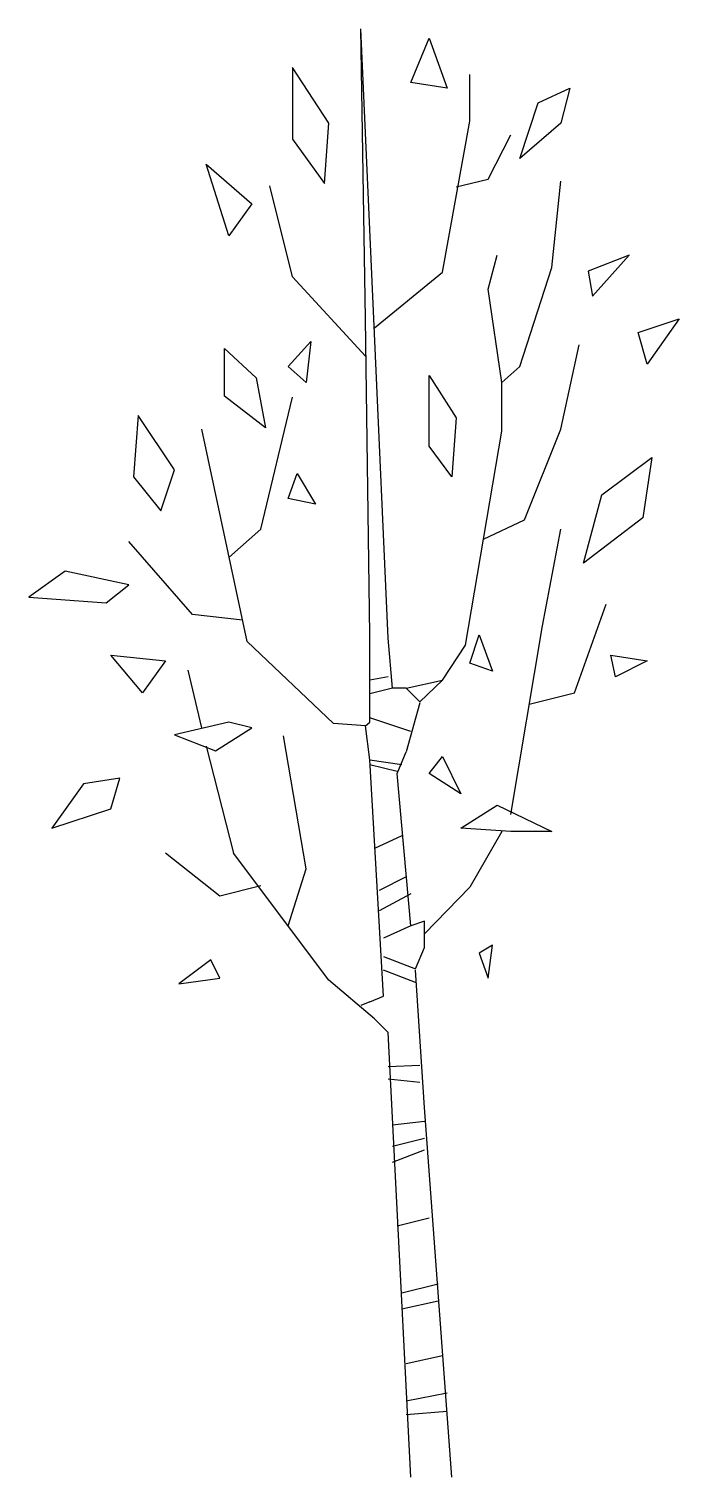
# Model space of a CAD drawing. Header units: millimetres. Extents: x 453.728 to 454.175, y 2589.456 to 2590.452.
import ezdxf

# ---------------------------------------------------------------- set-up
doc = ezdxf.new("R2010")
doc.units = ezdxf.units.MM
doc.header["$LTSCALE"] = 10
doc.layers.add('Vegetais', color=94, linetype='Continuous')

msp = doc.modelspace()

# ---------------------------------------------------------------- linework, layer by layer
at = {"layer": 'Vegetais', "color": 34}
for p, q in [((453.97497, 2590.03283), (453.95622, 2590.45158)), ((453.95934, 2590.25236), (453.95622, 2590.45158)), ((453.96247, 2590.03517), (453.95934, 2590.25236)), ((453.96247, 2589.98908), (453.96247, 2590.03517)), ((453.97809, 2589.99845), (453.97497, 2590.03283)), ((454.01247, 2590.00392), (454.02809, 2590.02814)), ((453.97497, 2590.00627), (453.96247, 2590.00392)), ((453.98747, 2589.99845), (454.01247, 2590.00392)), ((453.99684, 2589.98908), (454.01247, 2590.00392)), ((453.97809, 2589.99845), (453.96247, 2589.99455)), ((453.98747, 2589.99845), (453.97809, 2589.99845)), ((453.98747, 2589.99845), (453.99684, 2589.98908)), ((453.96247, 2589.97502), (453.96247, 2589.98908)), ((453.99684, 2589.9883), (453.98747, 2589.9547)), ((453.95934, 2589.97267), (453.93747, 2589.97423)), ((453.95934, 2589.97267), (453.96247, 2589.97502)), ((453.96247, 2589.94923), (453.95934, 2589.97267)), ((453.99059, 2589.96877), (453.96247, 2589.97814)), ((453.98122, 2589.93986), (453.98747, 2589.9547)), ((453.97184, 2589.78673), (453.96247, 2589.94923)), ((453.96247, 2589.94923), (453.98434, 2589.94611)), ((453.96247, 2589.94611), (453.98122, 2589.94142)), ((454.00309, 2589.93986), (454.01247, 2589.95158)), ((454.01247, 2589.95158), (454.02497, 2589.9258)), ((453.99059, 2589.83517), (453.98122, 2589.93986)), ((454.02497, 2589.9258), (454.00309, 2589.93986)), ((453.93434, 2589.79767), (453.86872, 2589.88517)), ((453.98747, 2589.86877), (453.96872, 2589.85939)), ((453.99059, 2589.85705), (453.96872, 2589.84533)), ((453.99997, 2589.8297), (454.03122, 2589.86173)), ((453.99059, 2589.83517), (453.97184, 2589.82658)), ((453.99997, 2589.8383), (453.99059, 2589.83517)), ((453.99997, 2589.82033), (453.99997, 2589.8383)), ((453.97184, 2589.81408), (453.99372, 2589.80548)), ((453.99372, 2589.80548), (453.99997, 2589.82033)), ((453.99372, 2589.79611), (453.97184, 2589.8047)), ((453.99997, 2589.71017), (453.99372, 2589.8047)), ((453.96559, 2589.77111), (453.93434, 2589.79767)), ((453.96247, 2589.78283), (453.97184, 2589.78673)), ((453.96247, 2589.78283), (453.95622, 2589.78048)), ((453.97497, 2589.76173), (453.96559, 2589.77111)), ((453.99059, 2589.45627), (453.97497, 2589.76173)), ((453.99684, 2589.73908), (453.97497, 2589.7383)), ((453.99684, 2589.72736), (453.97497, 2589.7297)), ((454.01872, 2589.45627), (453.99997, 2589.71017)), ((453.97809, 2589.69845), (453.99997, 2589.7008)), ((453.97809, 2589.68361), (453.99997, 2589.68908)), ((453.97809, 2589.67267), (453.99997, 2589.68127)), ((453.98122, 2589.62892), (454.00309, 2589.63439)), ((453.98434, 2589.58283), (454.00934, 2589.58908)), ((453.98434, 2589.57189), (454.00934, 2589.57736)), ((453.98747, 2589.53439), (454.01247, 2589.53986)), ((453.98747, 2589.50861), (454.01559, 2589.51408)), ((453.98747, 2589.49923), (454.01559, 2589.50158))]:
    msp.add_line(p, q, dxfattribs=at)
at = {"layer": 'Vegetais'}
for p, q in [((453.99059, 2590.41486), (454.00309, 2590.44533)), ((454.00309, 2590.44533), (454.01559, 2590.41095)), ((453.90934, 2590.42502), (453.90934, 2590.3758)), ((453.93434, 2590.38673), (453.90934, 2590.42502)), ((454.03122, 2590.3883), (454.03122, 2590.42033)), ((454.01559, 2590.41095), (453.99059, 2590.41486)), ((454.07809, 2590.4008), (454.09997, 2590.41095)), ((454.09997, 2590.41095), (454.09372, 2590.38673)), ((454.06559, 2590.36252), (454.07809, 2590.4008)), ((453.93122, 2590.34533), (453.93434, 2590.38673)), ((454.01247, 2590.28439), (454.03122, 2590.3883)), ((454.09372, 2590.38673), (454.06559, 2590.36252)), ((453.90934, 2590.3758), (453.93122, 2590.34533)), ((454.04372, 2590.34845), (454.05934, 2590.37892)), ((453.84997, 2590.35861), (453.88122, 2590.33127)), ((453.86559, 2590.30939), (453.84997, 2590.35861)), ((453.90934, 2590.28127), (453.89372, 2590.34377)), ((454.02184, 2590.34298), (454.04372, 2590.34845)), ((454.08747, 2590.28752), (454.09372, 2590.34689)), ((453.88122, 2590.33127), (453.86559, 2590.30939)), ((454.04372, 2590.27267), (454.04997, 2590.29611)), ((454.14059, 2590.29611), (454.11247, 2590.28517)), ((454.11559, 2590.26798), (454.14059, 2590.29611)), ((453.95934, 2590.22658), (453.90934, 2590.28127)), ((453.96559, 2590.24611), (454.01247, 2590.28439)), ((454.06559, 2590.21955), (454.08747, 2590.28752)), ((454.11247, 2590.28517), (454.11559, 2590.26798)), ((454.05309, 2590.20861), (454.04372, 2590.27267)), ((454.14684, 2590.24298), (454.17497, 2590.25236)), ((454.17497, 2590.25236), (454.15309, 2590.22111)), ((454.15309, 2590.22111), (454.14684, 2590.24298)), ((453.86247, 2590.23205), (453.88434, 2590.21173)), ((453.86247, 2590.19923), (453.86247, 2590.23205)), ((453.90622, 2590.21955), (453.92184, 2590.23673)), ((453.92184, 2590.23673), (453.91872, 2590.20861)), ((454.09372, 2590.17658), (454.10622, 2590.23439)), ((453.88434, 2590.21173), (453.89059, 2590.17736)), ((453.91872, 2590.20861), (453.90622, 2590.21955)), ((454.00309, 2590.2133), (454.02184, 2590.18439)), ((454.00309, 2590.16486), (454.00309, 2590.2133)), ((454.05309, 2590.20861), (454.06559, 2590.21955)), ((454.05309, 2590.17502), (454.05309, 2590.20861)), ((453.89059, 2590.17736), (453.86247, 2590.19923)), ((453.88747, 2590.10783), (453.90934, 2590.19845)), ((453.80309, 2590.18595), (453.79997, 2590.14377)), ((453.82809, 2590.14845), (453.80309, 2590.18595)), ((454.02184, 2590.18439), (454.01872, 2590.14377)), ((453.87809, 2590.03048), (453.84684, 2590.17658)), ((454.02809, 2590.02814), (454.05309, 2590.17502)), ((454.06872, 2590.11408), (454.09372, 2590.17658)), ((454.01872, 2590.14377), (454.00309, 2590.16486)), ((454.12184, 2590.13127), (454.15622, 2590.15705)), ((454.15622, 2590.15705), (454.14997, 2590.11564)), ((453.79997, 2590.14377), (453.81872, 2590.12033)), ((453.81872, 2590.12033), (453.82809, 2590.14845)), ((453.90622, 2590.12892), (453.91247, 2590.14611)), ((453.91247, 2590.14611), (453.92497, 2590.12502)), ((453.92497, 2590.12502), (453.90622, 2590.12892)), ((454.10934, 2590.08439), (454.12184, 2590.13127)), ((454.04059, 2590.1008), (454.06872, 2590.11408)), ((454.14997, 2590.11564), (454.10934, 2590.08439)), ((453.86559, 2590.0883), (453.88747, 2590.10783)), ((454.08122, 2590.04142), (454.09372, 2590.10783)), ((453.84059, 2590.04923), (453.79684, 2590.09923)), ((453.75309, 2590.07892), (453.72809, 2590.06095)), ((453.79684, 2590.06955), (453.75309, 2590.07892)), ((453.78122, 2590.05705), (453.79684, 2590.06955)), ((453.72809, 2590.06095), (453.78122, 2590.05705)), ((454.10309, 2589.99533), (454.12497, 2590.05627)), ((453.87497, 2590.04533), (453.84059, 2590.04923)), ((454.03122, 2590.01564), (454.03747, 2590.03517)), ((454.03747, 2590.03517), (454.04684, 2590.01017)), ((454.05934, 2589.91173), (454.08122, 2590.04142)), ((453.93747, 2589.97423), (453.87809, 2590.03048)), ((453.78434, 2590.02111), (453.82184, 2590.0172)), ((453.80622, 2589.99533), (453.78434, 2590.02111)), ((453.82184, 2590.0172), (453.80622, 2589.99533)), ((454.04684, 2590.01017), (454.03122, 2590.01564)), ((454.12809, 2590.02111), (454.15309, 2590.0172)), ((454.13122, 2590.00627), (454.12809, 2590.02111)), ((454.15309, 2590.0172), (454.13122, 2590.00627)), ((453.84684, 2589.97111), (453.83747, 2590.01095)), ((454.07184, 2589.98752), (454.10309, 2589.99533)), ((453.86559, 2589.97502), (453.82809, 2589.96642)), ((453.88122, 2589.97111), (453.86559, 2589.97502)), ((453.82809, 2589.96642), (453.85622, 2589.95548)), ((453.85622, 2589.95548), (453.88122, 2589.97111)), ((453.91872, 2589.87423), (453.90309, 2589.96564)), ((453.84997, 2589.95861), (453.86872, 2589.88517)), ((453.76559, 2589.93283), (453.74372, 2589.90236)), ((453.79059, 2589.93673), (453.76559, 2589.93283)), ((453.78434, 2589.91564), (453.79059, 2589.93673)), ((453.74372, 2589.90236), (453.78434, 2589.91564)), ((454.02497, 2589.90236), (454.04997, 2589.91798)), ((454.04997, 2589.91798), (454.08747, 2589.90002)), ((453.98434, 2589.89689), (453.96559, 2589.8883)), ((454.05934, 2589.90002), (454.02497, 2589.90236)), ((454.05309, 2589.90002), (454.03122, 2589.86173)), ((454.08747, 2589.90002), (454.05934, 2589.90002)), ((453.85934, 2589.85548), (453.82184, 2589.88517)), ((453.90622, 2589.83517), (453.91872, 2589.87423)), ((453.88747, 2589.86252), (453.85934, 2589.85548)), ((454.04684, 2589.82189), (454.03747, 2589.81642)), ((454.03747, 2589.81642), (454.04372, 2589.79923)), ((454.04372, 2589.79923), (454.04684, 2589.82189)), ((453.85309, 2589.81173), (453.83122, 2589.79533)), ((453.85934, 2589.79923), (453.85309, 2589.81173)), ((453.83122, 2589.79533), (453.85934, 2589.79923))]:
    msp.add_line(p, q, dxfattribs=at)

doc.saveas('drawing.dxf')
